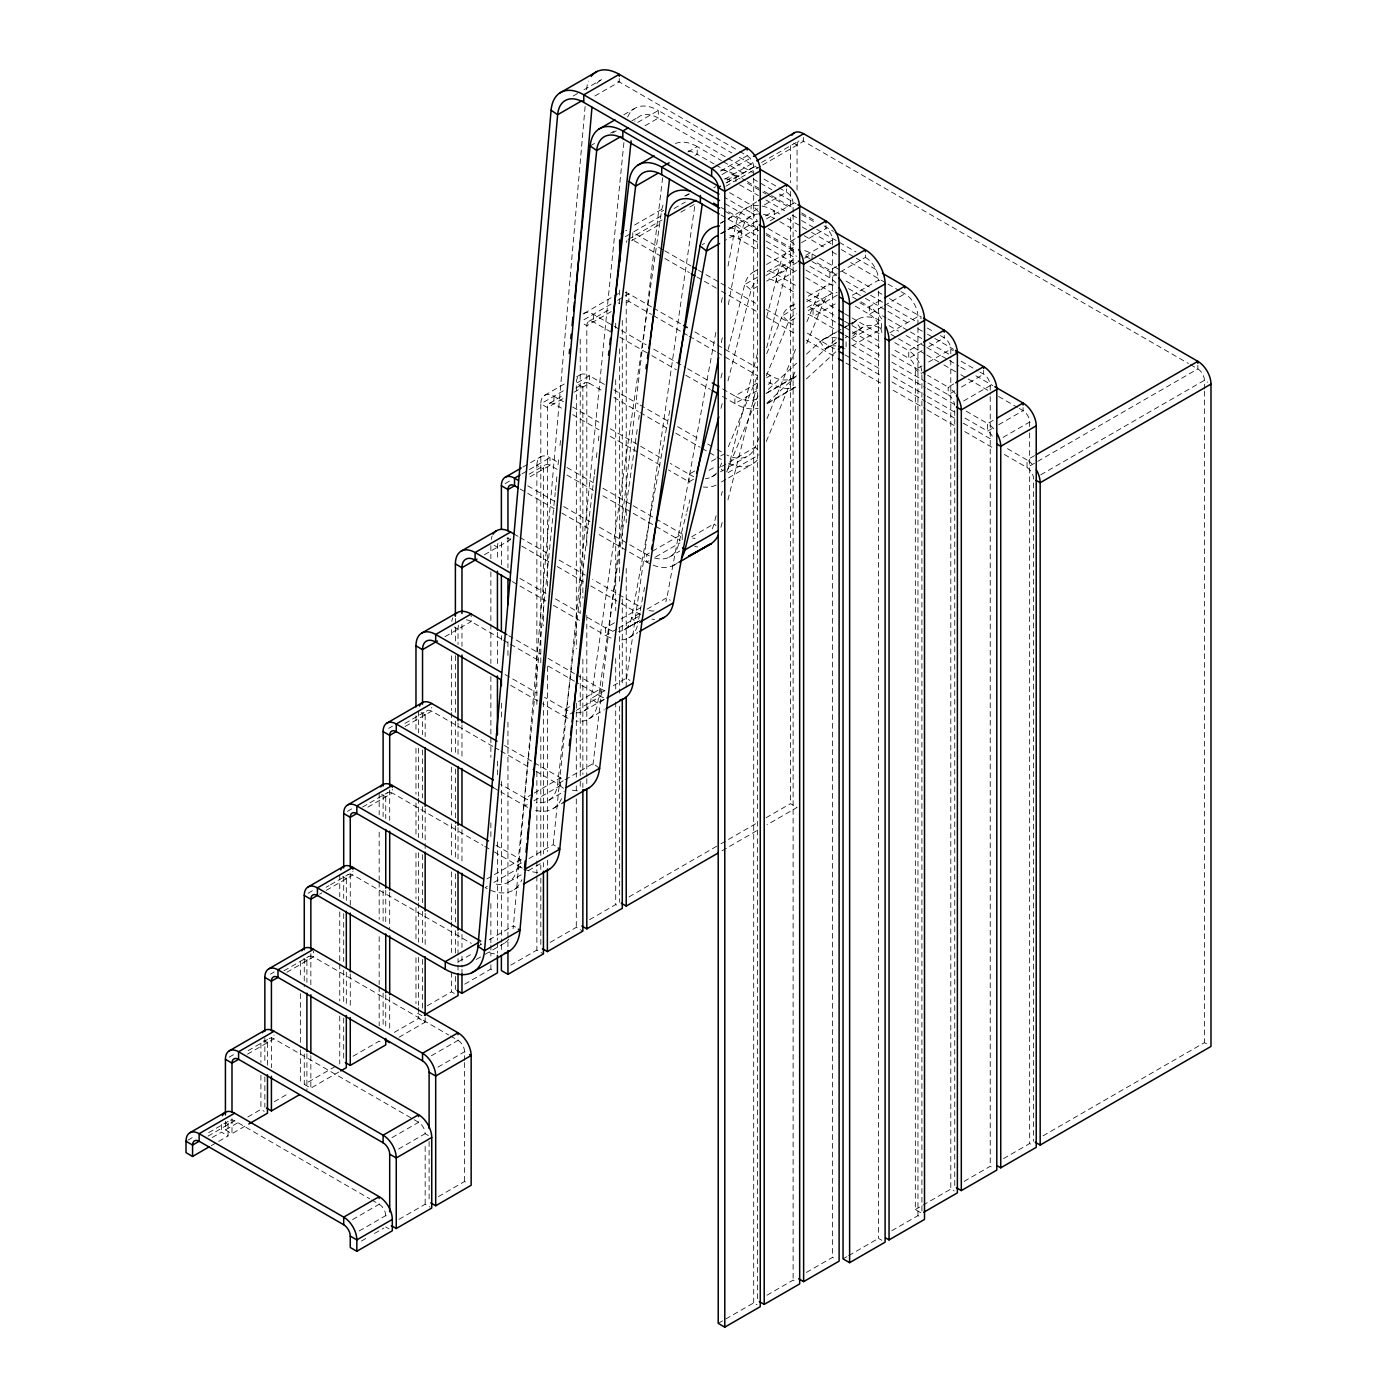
<?xml version="1.0" encoding="UTF-8"?>
<svg xmlns="http://www.w3.org/2000/svg" width="1397" height="1397" viewBox="0 0 1397 1397"><rect width="100%" height="100%" fill="white"/><g stroke="black" fill="none" stroke-linecap="round" stroke-linejoin="round"><path stroke-width="0.75" stroke-dasharray="5 3.75" d="M585.116 106.469L513.432 925.774A46.468 26.822 60 0 1 513.048 928.761M553.526 509.765L517.746 865.04A46.468 26.822 60 0 1 493.578 883.585M553.945 505.487L555.238 492.635M555.465 490.504L556.966 475.521M558.049 464.817L558.905 456.26M559.987 445.556L560.634 439.129M623.918 142.564L553.229 844.556A46.468 26.822 60 0 1 552.81 847.49M594.109 476.447L557.63 784.049A46.468 26.822 60 0 1 536.256 802.542M594.371 474.351L595.366 465.987M596.344 457.605L597.095 451.336M598.335 440.876L599.086 434.589M662.615 177.663L593.114 763.565A46.468 26.822 60 0 1 592.642 766.429M662.981 205.115A55.758 32.183 60 0 0 661.445 211.628L591.158 698.5A37.16 21.461 60 0 1 576.228 712.802M637.189 429.525L597.654 703.407A46.468 26.822 60 0 1 576.245 720.992M638.656 419.397L639.232 415.328M669.704 410.648L631.461 618.19A37.16 21.461 60 0 1 618.522 631.444M638.691 619.115L643.371 593.725M643.773 591.612L644.541 587.386M715.84 332.399L666.945 597.706A37.16 21.461 60 0 1 665.793 601.81M721.358 302.433L722.93 293.876M728.047 266.076L735.538 225.423A55.758 32.183 60 0 1 774.252 210.842L779.858 214.073M721.341 342.684L722.895 334.215M728.361 304.616L741.999 230.575A46.468 26.822 60 0 1 758.187 214.003M654.477 557.909A46.468 26.822 60 0 0 678.558 544.359L686.311 513.904M686.818 511.878L689.926 499.707M720.939 377.906L723.017 369.786M728.186 349.477L744.741 284.517A46.468 26.822 60 0 1 756.423 270.721M720.957 408.378L723.122 399.926M727.959 380.927L751.097 290.087A37.16 21.461 60 0 1 757.157 280.657M716.102 515.755L714.024 523.875A46.468 26.822 60 0 1 711.213 530.65M721.271 495.446L722.301 491.395M727.994 469.06L757.977 351.328M766.761 316.822L780.207 264.033A46.468 26.822 60 0 1 796.604 249.434M720.939 527.315L723.087 518.863M727.924 499.864L758.065 381.556M766.674 347.766L786.581 269.604A37.16 21.461 60 0 1 795.923 258.55M719.734 467.628L722.878 460.032M728.361 446.743L758.117 374.588M766.726 353.703L782.39 315.722A46.468 26.822 60 0 1 796.604 304.703M726.702 471.907L758.012 395.945M766.272 375.95L788.519 321.991A37.16 21.461 60 0 1 796.534 313.906M759.13 437.663L755.218 447.145L729.077 462.25M766.97 418.663L795.941 348.412M806.907 321.816L817.874 295.238A46.468 26.822 60 0 1 836.646 284.342M766.307 441.417L795.976 369.472M806.698 343.487L824.003 301.508A37.16 21.461 60 0 1 837.17 292.637M768.315 389.396L796.639 363.237M806.506 354.122L820.039 341.619L836.855 331.91M796.5 375.81L766.132 403.855L797.181 385.939M806.086 366.957L837.047 338.196M851.838 324.541L855.523 321.135A46.468 26.822 60 0 1 881.559 321.362L881.559 328.941L852.746 345.583M806.401 378.954L836.768 350.909M852.746 336.136L860.727 328.766A37.16 21.461 60 0 1 881.559 328.941M862.648 327.3L852.432 333.394M766.866 403.89L796.989 386.55M842.932 328.19L846.687 325.972M848.555 324.855L857.915 319.302M766.027 393.605L794.002 377.574M728.221 218.77L746.522 207.996M624.145 629.803L636.578 622.468M731.417 227.641L751.149 216.064M628.772 637.853L637.731 632.597M588.783 718.896L604.325 709.781M584.068 710.898L605.355 698.517M553.753 808.182L563.166 802.681M548.969 800.219L564.475 791.173M623.795 114.781L634.133 108.791M631.881 120.823L638.97 116.719M640.14 620.373L625.734 628.72L641.712 619.5M509.241 881.699L524.748 872.706M514.079 889.627L519.719 886.344M573.207 95.991L580.314 91.888M583.859 89.827L601.601 79.594M594.878 95.991L619.273 81.917L737.721 150.3M590.163 145.934L595.751 142.704M612.567 132.994L616.304 130.829M637.748 122.36L658.301 110.503L731.853 152.971M644.995 125.782L658.301 118.099L726.196 157.302M687.848 152.011L697.19 146.615L721.446 160.62M694.973 155.486L697.19 154.211L713.989 163.903M720.503 171.08L747.116 155.713L747.116 151.924M634.64 225.004L664.361 207.856M684.774 196.051L688.494 193.921M721.917 174.625L751.621 157.459M661.445 211.628L663.662 210.336M625.28 236.687L630.92 233.439M660.956 216.098L632.789 232.356A18.58 10.722 60 0 0 631.619 231.727M674.087 208.52L685.351 202.006M724.781 179.253L754.817 161.912M713.71 187.827L715.928 186.552M727.016 180.161L735.887 175.027L745.265 180.457M628.144 239.481L661.968 219.958M726.021 182.972L756.266 165.51M761.609 162.436L798.979 140.853M727.086 182.466L753.699 167.099L756.982 169.002M631.566 240.651L661.811 223.188M680.845 212.204L686.189 209.113M689.734 207.07L695.077 203.979L626.642 678.016A37.16 21.461 60 0 1 625.612 682.347M725.881 186.203L761.47 165.649M762.692 164.951L803.624 141.307L1188.428 363.482M756.668 201.797L751.062 205.045L728.431 191.965M757.715 208.782L751.062 212.623L724.659 197.379M764.369 204.94L786.546 192.14L786.546 188.822M702.289 244.615L704.507 243.34M720.765 233.788L726.091 230.715M727.872 229.702L735.538 225.423L741.999 230.575L725.183 240.284M584.086 313.382L612.462 296.985M614.243 295.954L619.57 292.899A18.58 10.722 60 0 0 617.858 294.33M583.963 319.721L615.78 301.35M617.649 300.285L623.254 297.037M625.123 295.972L628.86 293.807L651.491 306.886M756.51 221.093L738.786 231.326A55.758 32.183 60 0 0 729.094 227.135M765.381 215.959L774.252 210.842L774.252 218.438L768.664 221.669M588.731 321.415L610.908 308.615M766.499 218.875L793.112 203.525L796.395 205.411M611.188 311.601L586.81 325.676L581.466 322.585M626.642 302.678L628.86 301.403L651.491 314.465M757.453 228.13L738.786 238.922A46.468 26.822 60 0 0 727.994 234.783M768.088 228.532L790.492 241.454L796.08 238.223M766.22 235.028L790.492 249.05L794.928 246.483M801.581 242.641L825.959 228.549L825.959 225.231M754.275 271.577L757.768 269.551M766.534 264.504L789.759 251.093M544.655 395.316L565.942 383.022M576.594 376.876L580.139 374.833M757.803 276.973L744.741 284.517L751.097 290.087L757.75 286.245M767.145 271.594L780.207 264.033L786.581 269.604L766.621 281.129M563.288 390.846L540.814 403.82L540.814 662.754M765.905 275.576L792.623 260.156M549.3 403.366L562.607 395.683M575.913 387.999L584.784 382.883M805.929 255.302L832.542 239.935A9.29 5.361 60 0 0 825.959 228.549M797.093 262.531L776.557 274.388A46.468 26.822 60 0 0 766.202 270.337M804.567 258.218L812.041 253.905L817.699 257.17M562.904 398.651L547.38 407.61L540.814 403.82A18.58 10.722 60 0 1 553.945 396.242L563.34 401.655M573.992 392.243L589.429 383.337L602.561 390.916M796.517 270.442L776.557 281.967A37.16 21.461 60 0 0 766.22 278.44M836.559 266.443L829.905 270.285L814.888 261.623M865.389 255.022L865.389 257.38L829.905 277.881L809.265 265.954M790.492 306.449L795.819 303.376M808.234 296.199L825.976 285.948M795.452 308.178L782.39 315.722L788.519 321.991L795.172 318.149M806.663 301.717L817.874 295.238L824.003 301.508L806.261 311.741M522.967 467.017L540.709 456.767M807.431 307.392L830.482 294.069M505.12 483.606L510.726 480.376M521.919 473.897L527.595 470.632M529.393 469.584L549.999 457.692L559.446 463.14M837.327 295.099L813.054 309.104A46.468 26.822 60 0 0 808.322 306.781M529.096 474.212L545.354 464.817M530.057 476.796L549.999 465.271L557.56 469.636M835.231 303.9L813.054 316.7A37.16 21.461 60 0 0 807.344 314.133M852.38 295.238L878.538 280.151L881.821 282.054M880.424 300.303L869.336 306.711L860.011 301.315M844.329 327.596L849.917 324.366M851.786 323.283L855.523 321.135L860.727 328.766L851.873 333.883M882.398 306.746L869.336 314.29L854.405 305.681M884.266 305.664L904.819 293.807L904.819 291.432M757.296 383.057L734.892 395.997L721.673 388.366M766.639 377.661L770.376 375.514A46.468 26.822 60 0 0 796.412 375.741L766.534 392.994M836.908 338.057A46.468 26.822 60 0 0 820.039 341.619L825.26 349.25L836.349 342.841M845.22 337.725L847.438 336.45M757.069 390.776L734.892 403.593L721.673 395.962M768.158 384.385L770.376 383.092A55.758 32.183 60 0 0 795.434 387.179M851.681 338.615L881.559 321.362M484.375 554.766L510.586 539.626L510.586 535.837M889.941 332.73L917.951 316.56L921.234 318.464M694.676 471.016L689.07 474.247L670.316 463.42M711.492 461.307L718.949 456.994M720.817 455.928L724.554 453.763M921.828 343.156L908.749 350.717L893.643 341.986M693.506 479.276L689.07 481.843L668.43 469.916M709.03 470.318L715.683 466.476M922.055 350.612L908.749 358.296L891.757 348.482M928.708 346.77L944.232 337.812L944.232 335.437M721.603 466.563L727.208 463.315M711.632 476.918L718.722 472.815M720.503 471.802L725.829 468.728M729.374 466.685L747.116 456.435M728.099 472.623L759.13 454.689M444.945 636.7L471.156 621.56L471.156 613.982M921.985 365.839L915.332 369.681L915.332 1209.558L921.898 1213.347L921.898 373.47A18.58 10.722 60 0 0 908.749 350.717L908.749 358.296A9.29 5.361 60 0 1 915.332 369.681L921.898 373.47M928.638 361.998L950.798 349.198L953.278 350.612M721.463 481.965L726.789 478.892M728.553 477.879L751.621 464.555M682.207 539.696L682.207 534.021L646.724 554.504L599.505 527.245M953.784 383.896L948.179 387.126L927.538 375.199M648.941 560.808L646.724 562.083L597.619 533.741M655.595 556.966L679.99 542.874M691.62 536.815L714.024 523.875L716.015 525.604M954.832 390.881L948.179 394.705L927.538 382.795M961.485 387.039L983.663 374.221L983.663 370.432M669.006 557.298L679.763 551.082M388.715 728.343L392.452 726.178M673.476 565.453L677.126 563.34M404.92 723.436L418.227 715.753M419.694 714.897L427.098 710.636M963.616 400.974L990.229 385.607L993.511 387.51M405.13 726.457L431.743 711.09L498.921 749.892M614.523 622.783L605.652 627.899L587.002 617.125M621.176 618.941L641.136 607.416L592.642 579.423M640.332 613.056L631.461 618.19L637.521 623.027M646.986 609.214L666.945 597.706L670.176 600.273M616.863 629.017L605.652 635.495L587.002 624.721M618.731 627.934L641.136 614.994L618.766 602.09M993.197 420.305L987.609 423.535L964.96 410.474M992.045 428.565L987.609 431.132L963.074 416.97M998.68 424.723L1023.075 410.648L1023.075 406.859M347.434 811.36L353.039 808.13M362.539 807.082L368.459 803.659M369.926 802.821L387.668 792.57M1003.046 437.383L1029.659 422.034L1032.942 423.92M367.917 807.117L392.313 793.025L482.838 845.29M569.627 706.672L565.191 709.239L544.533 697.313M578.498 701.556L600.675 688.756A37.16 21.461 60 0 0 605.041 690.851M604.464 690.817L591.158 698.5L597.654 703.407L605.128 699.094M613.335 685.7L626.642 678.016L629.89 680.461M574.516 711.422L565.191 716.818L542.665 703.809M576.385 710.357L600.675 696.335A46.468 26.822 60 0 0 606.141 698.971M1034.531 455.632L1027.022 459.962L1004.495 446.953M308.004 893.294L313.609 890.064M326.077 887.305L329.028 885.611M330.513 884.755L348.255 874.505M1040.713 474.823L1204.424 380.298L1207.707 382.202M319.634 894.167L321.851 892.893M326.287 890.326L352.9 874.976L471.33 943.359M532.501 794.037L525.045 798.333L500.772 784.328M534.37 792.955L560.529 777.85A46.468 26.822 60 0 0 563.27 779.316M563.235 780.801L557.63 784.049L564.144 788.764M565.104 779.736L593.114 763.565L599.627 768.28M527.263 804.655L525.045 805.929L500.772 791.924M533.916 800.813L560.529 785.446A55.758 32.183 60 0 0 563.829 787.192M270.459 974.163L274.179 971.998M283.993 970.793L308.824 956.456M286.856 972.277L313.469 956.91L448.629 1034.95M486.959 878.888L492.565 875.657M494.416 874.592L520.575 859.487A46.468 26.822 60 0 0 523.351 860.954M521.483 862.875L517.746 865.04L522.234 868.201M528.939 858.561L553.229 844.556L555.273 845.988M487.309 886.274L485.091 887.566A55.758 32.183 60 0 0 521.832 879.743M493.962 882.433L520.575 867.083A55.758 32.183 60 0 0 537.566 872.444M229.16 1057.18L236.634 1052.867M248.107 1050.684L267.63 1039.42M247.444 1054.211L274.039 1038.844L418.594 1122.297A9.29 5.361 60 0 1 425.159 1133.683L428.46 1135.586M477.966 946.258L481.703 944.093M489.16 939.779L513.432 925.774L515.493 927.171M458.565 961.59L471.872 953.907M476.22 959.46L483.362 955.321M485.091 954.326L505.068 942.8M187.862 1140.196L195.336 1135.883M427.168 1005.823L451.458 991.818L454.741 993.704M464.73 984.152L490.871 969.047L494.154 970.95M208.694 1132.618L229.981 1120.324M208.013 1136.145L234.626 1120.796L369.786 1198.818M212.152 1137.56L221.477 1132.164L228.06 1135.953L228.06 1124.585A9.29 5.361 60 0 1 234.626 1120.796L234.626 1116.989M225.423 1121.337L225.423 1129.894L240.371 1121.267M247.828 1116.954L260.907 1109.41L264.19 1111.296M274.179 1101.744L289.127 1093.118M304.267 1053.967L304.267 1084.369L336.013 1066.051M353.039 1056.219L379.181 1041.132L382.464 1043.018M394.321 1032.383L418.594 1018.361L425.159 1022.15L425.159 1017.802M510.726 965.17L536.867 950.082L543.433 953.872M550.139 942.416L576.297 927.329L582.863 931.118M589.569 919.663L615.71 904.558L618.993 906.461M629.034 896.874L719.158 844.836M721.027 843.753L726.667 840.505M728.536 839.422L758.571 822.082M766.08 817.751L790.492 803.659L797.058 807.449L767.023 824.789M211.244 1145.662L216.849 1142.432M218.718 1141.349L228.06 1135.953M225.423 1129.894L231.989 1133.683L246.937 1125.056M304.267 1084.369L310.85 1088.158L338.86 1071.988M399.018 1037.255L425.159 1022.15M721.97 850.808L757.628 830.202M431.411 1055.73L458.024 1040.363L458.024 1037.045M437.977 1067.116L464.59 1051.749L466.231 1052.692M391.981 1137.664L418.594 1122.297L418.594 1119.451M398.564 1149.05L425.159 1133.683M352.568 1219.598L379.181 1204.249L379.181 1201.403M359.134 1230.984L385.747 1215.617L389.03 1217.52M361.474 1241.025L367.079 1237.777M374.536 1233.464L383.878 1228.085M399.018 1219.337L425.159 1204.249L430.101 1207.095M438.448 1196.583L464.59 1181.478L467.873 1183.381M718.215 1323.361L753.699 1302.877L756.982 1304.763M766.97 1295.211L793.112 1280.106L796.395 1282.009M806.401 1272.44L832.542 1257.352L835.825 1259.256M915.332 1209.558L950.798 1189.074L954.099 1190.96M964.087 1181.408L990.229 1166.303L993.511 1168.206M1003.5 1158.637L1029.659 1143.549L1032.942 1145.453M1042.983 1135.848L1204.424 1042.651L1207.707 1044.537M843.055 1258.872L846.792 1256.706M848.66 1255.641L878.538 1238.388L881.821 1240.274M891.81 1230.722L917.951 1215.617L921.234 1217.52M610.594 133.117L614.139 131.074M720.904 223.049L726.161 220.028M727.907 219.032L731.417 217.024L727.715 219.102M720.974 233.683L726.457 230.54L721.096 233.474M728.291 229.475L735.59 225.284L728.343 229.37M528.38 870.61L542.909 862.246M685.875 195.859L689.489 193.781M822.449 339.785L841.064 329.255M720.311 223.276L725.864 220.15M827.164 347.783L836.401 342.614M1190.314 364.565L1197.858 368.913A9.29 5.361 60 0 1 1204.424 380.298L1204.424 389.012M793.775 143.21L797.058 145.113L797.058 190.865M739.607 151.382L747.116 155.713A9.29 5.361 60 0 1 753.699 167.099L753.699 175.83M739.397 157.337L758.257 168.216M728.081 158.385L752.599 172.547M763.915 179.078L777.116 186.692M779.002 187.792L786.546 192.14A9.29 5.361 60 0 1 793.112 203.525L793.112 212.239M723.314 161.703L745.719 174.642M753.175 178.938L771.843 189.713M779.299 194.026L796.098 203.735M747.151 181.54L762.168 190.202M764.037 191.284L769.66 194.532M771.546 195.615L792.186 207.542M801.581 212.955L816.599 221.634M824.09 225.965L833.485 231.378M715.858 164.986L740.113 178.991M747.57 183.304L766.237 194.078M768.106 195.161L790.51 208.083M801.703 214.544L816.634 223.171M739.642 184.788L758.414 195.615M765.905 199.963L784.677 210.79M792.186 215.121L799.695 219.469M801.581 220.551L856.012 251.966M787.314 218.386L800.376 225.912M802.227 226.995L809.701 231.308M811.552 232.373L832.071 244.231M841.396 249.609L854.458 257.153M856.326 258.218L878.696 271.14M779.858 221.669L796.639 231.361M804.096 235.656L824.614 247.496M832.071 251.809L839.527 256.122M850.721 262.584L886.169 283.032M888.021 284.115L899.214 290.576M901.082 291.659L904.819 293.807A18.58 10.722 60 0 1 917.951 316.56L917.951 325.291M725.165 203.735L756.895 222.053M819.585 258.253L840.365 270.25M842.251 271.35L870.575 287.695M878.137 292.06L881.909 294.243M889.47 298.609L921.566 317.136M721.044 207.437L726.684 210.685M728.553 211.768L758.588 229.108M766.097 233.439L796.133 250.779M805.51 256.192L813.019 260.541M725.165 211.331L758.763 230.732M812.041 261.483L836.593 275.663M846.023 281.111L868.69 294.191M870.575 295.291L885.698 304.005M887.584 305.105L915.908 321.45M927.241 327.998L932.899 331.264M940.46 335.629L944.232 337.812A9.29 5.361 60 0 1 950.798 349.198L950.798 357.911M721.044 215.016L726.684 218.281M728.553 219.364L758.588 236.687M766.097 241.035L796.133 258.375M848.538 288.62L863.538 297.299M865.424 298.382L886.065 310.291M887.951 311.374L910.46 324.383M917.969 328.714L925.478 333.045M927.364 334.127L932.986 337.393M934.855 338.476L953.627 349.302M757.436 242.1L738.786 231.326L738.786 238.922L757.436 249.679M766.761 247.479L796.587 264.714M805.912 270.092L835.755 287.328M852.554 297.02L858.142 300.25M859.784 302.712L886.065 317.887M887.951 318.97L908.591 330.879M910.46 331.962L921.723 338.476M929.232 342.806L949.873 354.733M961.136 361.229L978.022 370.973M979.908 372.056L983.663 374.221A9.29 5.361 60 0 1 990.229 385.607L990.229 394.338M766.761 255.075L796.587 272.293M805.912 277.671L835.755 294.907M889.121 325.711L898.55 331.159M906.094 335.524L924.971 346.404M926.857 347.504L947.603 359.483M949.489 360.566L958.936 366.014M960.822 367.114L968.365 371.462M975.909 375.828L992.9 385.624M891.007 334.389L896.664 337.655M898.55 338.755L924.971 354M926.857 355.082L941.945 363.796M943.831 364.896L958.936 373.61M960.822 374.693L966.48 377.958M968.365 379.058L989.111 391.038M998.558 396.486L1017.418 407.383M1019.304 408.465L1023.075 410.648A9.29 5.361 60 0 1 1029.659 422.034L1029.659 430.747M795.434 285.285L776.557 274.388L776.557 281.967L795.434 292.881M806.768 291.833L836.995 309.278M844.539 313.644L850.214 316.909M852.1 317.992L882.31 335.437M806.768 299.412L836.995 316.857M844.539 321.223L850.214 324.488M852.1 325.588L882.31 343.033M835.563 322.113L813.054 309.104L813.054 316.7L835.563 329.692M844.958 327.527L850.581 330.775M852.467 331.857L882.485 349.198M891.88 354.611L925.652 374.117M844.958 335.123L850.581 338.371M852.467 339.454L882.485 356.794M891.88 362.207L925.652 381.713M851.751 345.111L881.944 362.539M893.259 369.07L925.338 387.598M927.224 388.68L955.531 405.025M851.751 352.69L881.944 370.118M893.259 376.666L925.338 395.176M927.224 396.277L955.531 412.604M662.824 249.696L632.789 232.356L632.789 239.935L662.981 257.362M664.71 250.779L690.991 265.954M698.5 270.285L704.14 273.55M706.009 274.633L719.158 282.211M721.027 283.294L726.667 286.542M728.536 287.625L758.571 304.965M766.08 309.313L796.115 326.654M807.379 333.15L835.546 349.407M844.923 354.838L850.563 358.086M852.432 359.169L882.467 376.509M891.862 381.922L925.652 401.428M927.521 402.511L955.688 418.768M963.197 423.116L993.232 440.457M664.867 258.462L689.385 272.607M696.928 276.973L702.586 280.238M704.472 281.321L719.56 290.035M721.446 291.135L727.104 294.4M728.99 295.483L757.296 311.81M766.726 317.259L796.901 334.686M806.331 340.135L836.506 357.562M845.936 363.01L881.786 383.686M893.102 390.234L925.163 408.745M927.049 409.827L955.338 426.172M964.786 431.603L993.075 447.948M1004.391 454.479L1027.022 467.541A9.29 5.361 60 0 1 1033.588 478.927L1033.588 1141.279M653.377 307.969L681.684 324.314M694.885 331.945L715.648 343.924M717.534 345.007L723.192 348.272M725.078 349.372L757.157 367.882M766.586 373.331L770.376 375.514L770.376 383.092L766.586 380.927M653.377 315.565L687.341 335.175M689.227 336.258L715.648 351.503M717.534 352.603L723.192 355.868M725.078 356.951L757.157 375.479M618.173 302.817L619.814 303.76M583.178 314.011A18.58 10.722 60 0 1 593.376 314.29L619.797 329.552M621.682 330.635L646.2 344.797M653.744 349.163L685.822 367.673M687.708 368.756L710.357 381.835M586.81 545.598L586.81 325.676A9.29 5.361 60 0 1 593.376 321.886L610.349 331.683M619.797 337.131L649.972 354.559M651.858 355.659L676.392 369.821M685.822 375.269L710.357 389.431M604.447 384.419L589.429 375.741L576.35 383.302L576.297 648.802M613.824 389.833L638.219 403.925M640.105 405.008L668.255 421.265M677.632 426.679L700.159 439.671M707.668 444.019L715.177 448.35M717.045 449.432L722.686 452.68M613.824 397.429L638.219 411.504M640.105 412.586L666.386 427.761M675.764 433.175L700.159 447.267M702.045 448.35L707.668 451.598M709.536 452.68L715.177 455.928M717.045 457.011L722.686 460.277M582.863 387.126L576.297 383.337A18.58 10.722 60 0 1 589.429 375.741L589.429 383.337A9.29 5.361 60 0 0 582.863 387.126L582.863 598.195M572.718 407.068L598.999 422.243M610.245 428.739L660.921 457.989M547.38 586.042L547.38 407.61A9.29 5.361 60 0 1 553.945 403.82L561.454 408.151M572.718 414.665L598.999 429.822M610.245 436.335L660.921 465.585M567.007 467.506L593.446 482.768M602.893 488.217L682.207 534.021M567.007 475.085L593.446 490.347M602.893 495.813L680.322 540.517M536.867 704.42L536.867 465.271L543.433 469.06L543.433 625.594M527.752 485.807L556.076 502.169M563.637 506.517L590.075 521.78M520.19 489.037L525.866 492.303M527.752 493.385L554.19 508.665M561.734 513.013L588.189 528.276M514.323 534.195L518.043 536.343M519.911 537.426L549.754 554.661M559.079 560.04L585.186 575.11M521.78 546.087L549.754 562.24M557.211 566.553L583.317 581.623M590.774 585.937L616.898 601.007M494.154 545.319L497.437 547.222L497.437 560.319M519.859 578.375L545.983 593.446M555.308 598.824L579.545 612.829M512.402 581.641L545.983 601.024M553.439 605.338L579.545 620.408M508.7 635.652L540.604 654.075M548.113 658.406L574.394 673.581M576.263 674.664L600.675 688.756L600.675 696.335L576.263 682.242M501.191 638.9L471.156 621.56A18.58 10.722 60 0 0 466.319 619.831M503.077 639.983L508.7 643.231M510.569 644.314L540.604 661.654M548.113 666.002L574.394 681.16M454.322 627.026L458.024 629.156L458.024 644.419M505.12 674.559L537.042 692.982M510.761 685.403L540.796 702.726M504.527 745.527L532.519 761.697M534.387 762.779L560.529 777.85L560.529 785.446L532.519 769.276M500.79 750.957L530.65 768.21M421.056 712.522L425.159 714.88A9.29 5.361 60 0 1 431.743 711.09L431.743 707.301M493.316 787.611L498.904 790.842M496.04 845.342L520.575 859.487L520.575 867.083L492.268 850.738M484.724 846.39L490.382 849.655M381.643 794.456L385.747 796.831A9.29 5.361 60 0 1 392.313 793.025L392.313 789.235M342.632 876.635L346.316 878.765A9.29 5.361 60 0 1 352.9 874.976L352.9 871.169M417.616 1013.244L422.54 1016.09M450.515 1036.033L458.024 1040.363A9.29 5.361 60 0 1 464.59 1051.749L464.59 1060.393M303.62 958.813L306.903 960.699A9.29 5.361 60 0 1 313.469 956.91L313.469 951.217M263.789 1040.503L267.473 1042.633A9.29 5.361 60 0 1 274.039 1038.844L274.039 1035.055M371.672 1199.901L379.181 1204.249A9.29 5.361 60 0 1 385.747 1215.617L385.747 1219.424M225.179 1122.926L228.06 1124.585M385.747 1227.003L389.03 1228.906M757.68 449.659L755.218 447.145A46.468 26.822 60 0 1 726.911 455.02M721.271 469.2L722.808 470.772M1204.424 391.195L1204.424 1042.651M1197.858 365.123L1197.858 368.913L1027.022 467.541L1027.022 459.962A18.58 10.722 60 0 1 1034.217 466.581M1029.659 432.93L1029.659 1143.549M990.229 396.521L990.229 1166.303M954.745 410.456L954.745 1186.786M950.798 360.094L950.798 1189.074M917.951 327.474L917.951 1215.617M878.538 291.065L878.538 1238.388M846.093 341.846L846.093 349.425A37.16 21.461 60 0 0 844.626 348.639M832.542 239.935L832.542 248.649M832.542 250.831L832.542 1257.352M812.041 259.598L812.041 253.905A46.468 26.822 60 0 0 804.288 250.5M803.624 137.517L803.624 141.307A9.29 5.361 60 0 0 797.058 145.113M793.112 214.422L793.112 1280.106M790.492 145.672L790.492 182.71M790.492 191.424L790.492 208.851M790.492 217.565L790.492 803.659M757.628 226.192L757.628 1300.59M753.699 177.995L753.699 1302.877M735.887 181.662L735.887 175.027A55.758 32.183 60 0 0 719.333 169.683M626.223 291.676L626.223 522.618M626.223 568.369L626.223 688.197M622.276 320.437L622.276 549.073M622.276 599.156L622.276 684.076M619.657 290.052L619.657 303.132M619.657 348.883L619.657 582.008M619.657 627.759L619.657 693.122M619.657 706.201L619.657 902.287M619.273 78.599L619.273 81.917A37.16 21.461 60 0 0 617.037 80.729M615.71 323.178L615.71 331.875M615.71 379.792L615.71 610.594M615.71 658.511L615.71 688.983M615.71 702.062L615.71 904.558M593.376 314.29L593.376 321.886M586.81 615.274L586.81 776.418M586.81 778.6L586.81 785.131M582.863 659.122L582.863 774.444M582.863 783.158L582.863 787.506M580.226 339.296L580.226 613.667M580.226 674.629L580.226 779.159M580.226 781.325L580.226 787.873M576.297 703.197L576.297 777.186M576.297 785.882L576.297 790.231M576.297 798.944L576.297 927.329M553.945 396.242L553.945 403.82M547.38 666.544L547.38 851.506M547.38 860.203L547.38 866.734M543.433 701.696L543.433 853.864M543.433 862.56L543.433 866.908M540.814 736.743L540.814 856.413M540.814 865.127L540.814 869.475M540.814 878.172L540.814 947.812M536.867 771.808L536.867 858.771M536.867 860.954L536.867 873.998M536.867 876.163L536.867 950.082M507.949 537.374L507.949 567.811M507.949 641.729L507.949 659.122M507.949 722.179L507.949 939.57M507.949 941.753L507.949 948.266M501.383 542.28L501.383 568.369M501.383 635.775L501.383 640.123M501.383 703.162L501.383 718.372M501.383 781.429L501.383 942.311M501.383 944.477L501.383 951.008M497.437 632.335L497.437 665.077M497.437 761.121L497.437 776.4M497.437 841.885L497.437 940.111M497.437 942.294L497.437 953.191M490.871 545.598L490.871 558.695M490.871 571.792L490.871 621.997M490.871 624.18L490.871 663.47M490.871 676.567L490.871 757.331M490.871 822.816L490.871 838.095M490.871 903.562L490.871 942.853M490.871 945.036L490.871 955.95M490.871 964.681L490.871 969.047M480.743 943.097L480.743 944.512M464.59 1062.558L464.59 1181.478M461.97 624.442L461.97 646.27M461.97 724.851L461.97 757.593M461.97 829.626L461.97 862.368M461.97 934.401L461.97 947.498M461.97 956.229L461.97 967.143M461.97 969.326L461.97 973.692M458.024 722.947L458.024 755.672M458.024 827.653L458.024 860.36M458.024 932.34L458.024 962.882M458.024 965.065L458.024 971.614M455.387 618.469L455.387 625.018M455.387 627.201L455.387 642.48M455.387 655.577L455.387 712.33M455.387 721.062L455.387 753.804M455.387 769.083L455.387 823.654M455.387 825.837L455.387 858.579M455.387 873.858L455.387 921.863M455.387 930.594L455.387 956.788M455.387 976.433L455.387 989.53M451.458 629.715L451.458 638.446M451.458 655.892L451.458 710.427M451.458 712.61L451.458 751.865M451.458 767.145L451.458 815.132M451.458 823.846L451.458 856.571M451.458 871.85L451.458 919.837M451.458 922.003L451.458 952.544M451.458 972.172L451.458 991.818M429.106 1141.419L429.106 1201.961M425.159 714.88L425.159 736.673M425.159 808.601L425.159 841.273M425.159 843.456L425.159 850.005M425.159 913.201L425.159 945.891M425.159 1146.518L425.159 1204.249M422.54 712.889L422.54 734.7M422.54 749.979L422.54 797.966M422.54 806.68L422.54 839.405M422.54 854.667L422.54 902.672M422.54 911.385L422.54 944.11M422.54 959.372L422.54 1011.725M418.594 711.09L418.594 732.884M418.594 748.146L418.594 796.08M418.594 798.263L418.594 837.484M418.594 852.746L418.594 900.681M418.594 902.864L418.594 942.084M418.594 957.347L418.594 1005.281M418.594 1007.464L418.594 1018.361M415.974 715.648L415.974 730.91M415.974 748.355L415.974 794.177M415.974 802.891L415.974 835.616M415.974 853.061L415.974 898.865M415.974 907.596L415.974 940.321M415.974 957.766L415.974 1003.57M389.693 789.846L389.693 820.353M389.693 892.281L389.693 929.319M389.693 996.882L389.693 1029.572M385.747 796.831L385.747 818.59M385.747 890.395L385.747 923.05M385.747 994.856L385.747 1027.511M383.11 794.771L383.11 816.564M383.11 890.657L383.11 921.164M383.11 993.092L383.11 1025.782M379.181 793.025L379.181 814.8M379.181 832.21L379.181 880.075M379.181 882.258L379.181 919.261M379.181 936.671L379.181 984.536M379.181 986.719L379.181 1025.887M350.263 873.893L350.263 906.531M350.263 974.006L350.263 1006.643M346.316 878.765L346.316 900.471M346.316 972.137L346.316 1006.87M343.697 876.635L343.697 898.393M343.697 913.621L343.697 961.503M343.697 970.199L343.697 1005.019M343.697 1018.081L343.697 1061.615M339.75 874.976L339.75 896.682M339.75 911.892L339.75 961.834M339.75 964L339.75 1000.916M339.75 1016.108L339.75 1063.885M310.85 953.54L310.85 986.107M310.85 1055.591L310.85 1088.158M306.903 960.699L306.903 982.318M306.903 1053.687L306.903 1090.446M304.267 958.429L304.267 986.649M300.338 961.241L300.338 978.529M300.338 993.669L300.338 1047.733M300.338 1049.88L300.338 1082.326M271.42 1037.412L271.42 1067.675M267.473 1042.633L267.473 1066.155M264.854 1037.936L264.854 1063.885M264.854 1076.86L264.854 1107.122M260.907 1043.122L260.907 1062.366M260.907 1075.201L260.907 1109.41M231.989 1118.718L231.989 1133.683M221.477 1124.585L221.477 1132.164M625.612 230.68A18.58 10.722 60 0 1 626.764 230.575M626.327 242.414A9.29 5.361 60 0 1 626.956 240.668M632.212 239.638A9.29 5.361 60 0 1 632.789 239.935M567.898 718.25A46.468 26.822 60 0 1 565.191 716.818L565.191 709.239A37.16 21.461 60 0 0 569.574 711.335M865.389 257.38A18.58 10.722 60 0 1 878.538 280.151M835.947 283.05A18.58 10.722 60 0 0 829.905 277.881L829.905 270.285A27.87 16.1 60 0 1 835.336 274.301M458.024 629.156A18.58 10.722 60 0 1 458.53 625.262M724.833 178.449A46.468 26.822 60 0 1 733.181 181.191M451.772 621.403A27.87 16.1 60 0 1 452.838 617.788M790.492 241.454A18.58 10.722 60 0 1 796.517 246.64M675.484 143.542A46.468 26.822 60 0 1 697.19 146.615L697.19 154.211A37.16 21.461 60 0 0 685.979 150.632M527.787 799.8A46.468 26.822 60 0 1 525.045 798.333L525.045 805.929A55.758 32.183 60 0 0 528.345 807.676M790.492 249.05A9.29 5.361 60 0 1 796.325 256.507M561.559 798.63A55.758 32.183 60 0 1 535.121 810.225M577.328 790.807A55.758 32.183 60 0 1 570.587 789.742M649.273 555.849A46.468 26.822 60 0 1 646.724 554.504L646.724 562.083A55.758 32.183 60 0 0 677.982 562.345M695.13 538.421A46.468 26.822 60 0 1 692.563 538.055M536.867 465.271A18.58 10.722 60 0 1 549.999 457.692L549.999 465.271A9.29 5.361 60 0 0 543.433 469.06M697.714 546.891A55.758 32.183 60 0 1 694.641 546.454M993.634 428.722A18.58 10.722 60 0 0 987.609 423.535L987.609 431.132A9.29 5.361 60 0 1 993.704 439.444M757.191 398.791A46.468 26.822 60 0 1 734.892 395.997L734.892 403.593A55.758 32.183 60 0 0 758.169 408.238M625.245 292.305A18.58 10.722 60 0 1 628.86 293.807L628.86 301.403A9.29 5.361 60 0 0 625.262 300.565M825.26 349.25A37.16 21.461 60 0 1 835.86 345.915M955.373 393.744A18.58 10.722 60 0 0 948.179 387.126L948.179 394.705A9.29 5.361 60 0 1 954.727 405.392M716.451 473.094A46.468 26.822 60 0 1 705.52 478.647M693.803 476.587A46.468 26.822 60 0 1 689.07 474.247L689.07 481.843A55.758 32.183 60 0 0 691.899 483.345M716.137 485.038A55.758 32.183 60 0 1 703.337 486.994M757.401 459.962A55.758 32.183 60 0 1 727.383 462.861M508.822 939.151A46.468 26.822 60 0 1 502.833 944.093M586.565 89.74A46.468 26.822 60 0 1 588.521 81.166M596.816 83.541A37.16 21.461 60 0 1 603.556 78.861M494.468 953.854A55.758 32.183 60 0 1 487.536 952.021M763.478 214.3A46.468 26.822 60 0 1 774.252 218.438M881.961 332.591A18.58 10.722 60 0 0 869.336 314.29L869.336 306.711A27.87 16.1 60 0 1 881.751 318.97M497.437 547.222A18.58 10.722 60 0 1 497.943 543.328M506.971 538.124A18.58 10.722 60 0 1 510.586 539.626M637.311 625.978A46.468 26.822 60 0 1 619.115 639.931M611.013 638.062A46.468 26.822 60 0 1 605.652 635.495L605.652 627.899A37.16 21.461 60 0 0 612.113 630.693M654.599 619.447A46.468 26.822 60 0 1 651.928 619.133M653.988 610.96A37.16 21.461 60 0 1 647.597 610.21M491.203 539.469A27.87 16.1 60 0 1 492.25 535.837M758.257 211.663A18.58 10.722 60 0 0 751.062 205.045L751.062 212.623A9.29 5.361 60 0 1 757.384 221.774M627.672 117.016A46.468 26.822 60 0 1 658.301 110.503L658.301 118.099A37.16 21.461 60 0 0 634.762 121.329"/><path stroke-width="1.5" d="M304.267 949.733L304.267 895.46A18.58 10.722 60 0 1 317.416 887.863L445.259 961.677A46.468 26.822 60 0 0 477.966 946.258L551.099 110.223A46.468 26.822 60 0 1 583.789 94.804L619.273 74.32L747.116 148.134A18.58 10.722 60 0 1 760.265 170.888L760.265 1306.666L724.781 1327.15L718.215 1323.361L718.215 187.582A9.29 5.361 60 0 0 711.649 176.214L711.649 168.618L583.789 94.804L583.789 102.4L711.649 176.214M591.979 107.272L519.981 930.28A55.758 32.183 60 0 1 504.317 953.365M569.243 353.528L569.679 349.25M570.762 338.545L571.198 334.267M572.054 325.711L572.91 317.154M573.556 310.728L574.429 302.171M574.848 297.875L590.163 145.934A46.468 26.822 60 0 1 622.818 130.986L628.423 127.756M524.486 867.467L525.15 860.971M526.023 852.31L526.896 843.648M527.333 839.318L528.415 828.491M528.852 824.143L596.694 150.527L621.089 136.452M631.077 140.87L559.76 849.149A55.758 32.183 60 0 1 543.957 871.711M608.516 355.082L609.005 350.891M609.756 344.622L610.506 338.336M611.24 332.067L629.121 181.4A46.468 26.822 60 0 1 661.707 167.099L669.18 162.785M569.26 745.579L570.028 739.083M570.552 734.77L571.583 726.126M572.089 721.812L635.635 186.133L657.812 173.333M583.667 790.143A55.758 32.183 60 0 0 599.627 768.28L669.582 178.606M645.973 368.668L646.549 364.617M647.44 358.523L648.313 352.446M648.907 348.377L650.076 340.274M650.356 338.249L667.941 216.518L695.95 200.347M619.657 700.316A46.468 26.822 60 0 0 633.138 682.923L702.237 204.154M678.383 363.569L700.072 245.907A55.758 32.183 60 0 1 719.49 226.017M651.561 549.3L652.347 545.074M653.115 540.849L706.515 251.058A46.468 26.822 60 0 1 717.848 235.517M659.698 619.081A46.468 26.822 60 0 0 673.406 602.858L718.617 357.492M696.649 473.304L718.879 386.026M718.809 416.83L684.914 549.912A55.758 32.183 60 0 1 681.526 558.049M838.357 349.425L841.553 346.473M639.529 631.531L664.256 617.369M563.166 802.681L589.237 787.698M523.491 884.161L549.562 869.144M559.464 93.197L597.183 71.422M582.025 100.654L557.63 114.729L484.497 950.763A55.758 32.183 60 0 1 445.259 969.274L317.416 895.46A9.29 5.361 60 0 0 310.85 899.249L310.85 949.192M753.489 156.394L794.334 132.802M756.703 160.83L803.624 133.728L1197.858 361.334A18.58 10.722 60 0 1 1210.989 384.088L1210.989 1046.44L1040.171 1145.069L1035.229 1142.222M720.433 186.307L718.215 187.582L724.781 191.372L760.265 170.888M758.536 200.731L786.546 184.561A18.58 10.722 60 0 1 799.678 207.315L799.678 1283.913L764.211 1304.396L759.27 1301.55M719.595 243.515L706.515 251.058L700.072 245.907M799.678 207.315L764.211 227.798L759.27 224.952M797.949 237.141L825.959 220.97A18.58 10.722 60 0 1 839.108 243.724L839.108 1261.142L803.624 1281.625L798.7 1278.779M839.108 243.724L803.624 264.208L798.281 261.134M838.776 265.168L865.389 249.801A27.87 16.1 60 0 1 885.104 283.94L885.104 1242.177L849.62 1262.661L843.055 1258.872L843.055 300.634A18.58 10.722 60 0 0 839.195 287.677M505.243 477.25L521.203 468.03M520.121 474.945L514.533 478.176A18.58 10.722 60 0 0 501.383 485.754L501.383 529.236M514.602 485.719L507.949 489.561L501.383 485.754M885.104 283.94L849.62 304.424L843.055 300.634M884.86 297.736L904.819 286.21A27.87 16.1 60 0 1 924.517 320.367L924.517 1219.424L889.051 1239.907L885.75 1238.004M461.167 551.151L496.651 530.668M514.323 534.195L510.586 532.047L475.102 552.531A27.87 16.1 60 0 0 455.387 563.899L455.387 616.287M476.901 559.079L461.97 567.706L455.387 563.899M924.517 320.367L889.051 340.851L884.93 338.476M923.696 342.09L944.232 330.216A18.58 10.722 60 0 1 957.382 352.987L957.382 1192.863L923.766 1212.264M421.737 633.085L457.221 612.602M506.814 634.57L471.156 613.982L435.689 634.465A27.87 16.1 60 0 0 415.974 645.851L415.974 706.917M437.471 641.013L422.54 649.64L415.974 645.851M923.766 372.388L957.382 352.987L955.74 352.044M955.653 382.813L983.663 366.643A18.58 10.722 60 0 1 996.794 389.396L996.794 1170.11L961.311 1190.593L956.386 1187.747M718.18 530.72L684.914 549.912L682.522 547.834M386.969 723.07L422.453 702.586M497.07 741.213L431.743 703.512L396.259 723.995A18.58 10.722 60 0 0 383.11 731.574L383.11 786.057M678.959 562.275L711.317 543.59L688.634 556.233L708.943 544.97M396.346 731.522L389.693 735.363L383.11 731.574M996.794 389.396L961.311 409.88L956.386 407.033M639.791 622.259L673.406 602.858M996.934 418.157L1023.075 403.052A18.58 10.722 60 0 1 1036.225 425.823L1036.225 1147.339L1000.741 1167.822L997.458 1165.936M347.539 805.004L383.022 784.52M1036.225 425.823L1000.741 446.307L996.637 443.932M606.997 698.011L633.138 682.923M1036.417 454.549L1197.858 361.334L1197.858 363.237M308.126 886.955L343.592 866.454M317.486 895.407L310.85 899.249L304.267 895.46M1210.989 384.088L1040.171 482.716L1036.05 480.358M566.361 787.489L599.627 768.28M268.695 968.889L304.179 948.406M430.747 1202.922L435.689 1205.768L471.156 1185.267L471.156 1055.538A18.58 10.722 60 0 0 458.024 1032.785L313.469 949.314L277.986 969.815A18.58 10.722 60 0 0 264.854 977.394L264.854 1031.457M278.073 977.341L271.42 981.183L264.854 977.394M524.277 869.633L559.76 849.149L558.119 847.996M229.283 1050.823L264.749 1030.34M391.335 1225.675L396.259 1228.522L431.743 1208.038L431.743 1137.472A18.58 10.722 60 0 0 418.594 1114.719L274.039 1031.265L238.573 1051.749A18.58 10.722 60 0 0 225.423 1059.328L225.423 1114.928M478.874 942.277L445.259 961.677L445.259 969.274M189.852 1132.757L225.336 1112.274M471.767 972.749L509.94 950.711M192.576 1156.454L192.576 1145.069A9.29 5.361 60 0 1 199.142 1141.279L199.142 1133.683L343.697 1217.136L343.697 1224.732A9.29 5.361 60 0 1 350.263 1236.101L350.263 1247.486L356.829 1251.275L392.313 1230.792L392.313 1219.424A18.58 10.722 60 0 0 379.181 1196.653L234.626 1113.199L199.142 1133.683A18.58 10.722 60 0 0 186.011 1141.279L186.011 1152.647L192.576 1156.454L209.375 1146.745M199.23 1141.227L192.576 1145.069L186.011 1141.279M424.409 1015.008L458.024 995.607L458.024 973.796M457.029 990.49L461.97 993.319L497.437 972.836L497.437 955.373M248.806 1123.974L267.473 1113.199L267.473 1074.712M266.495 1108.083L271.42 1110.929L299.429 1094.759M340.728 1070.905L346.316 1067.675L346.316 1015.567M345.338 1062.558L350.263 1065.405L385.747 1044.921L385.747 1038.39M501.383 955.356L501.383 970.566L507.949 974.355L543.433 953.872L543.433 871.257M542.455 948.755L547.38 951.601L582.863 931.118L582.863 789.672M581.868 926.001L586.81 928.848L622.276 908.347L622.276 699.321M621.298 903.23L626.223 906.077L718.215 852.973M431.743 1137.472L396.259 1157.956L389.693 1154.166A9.29 5.361 60 0 0 383.11 1142.781L383.11 1135.202L238.573 1051.749L238.573 1059.328A9.29 5.361 60 0 0 231.989 1063.134L231.989 1112.309M392.313 1219.424L356.829 1239.907L350.263 1236.101M598.649 129.275L614.994 119.863M637.783 165.23L654.11 155.87M606.141 708.75L624.267 698.413M760.143 169.316L786.546 184.561L786.546 186.447M797.966 204.8L825.959 220.97L825.959 222.874M835.354 232.461L865.389 249.801L865.389 251.704M882.433 273.306L904.819 286.21L904.819 288.114M719.001 186.534L622.818 130.986L622.818 138.582L719.001 194.113M719.56 200.504L661.707 167.099L661.707 174.695L719.56 208.101M923.469 318.237L944.232 330.216L944.232 332.119M713.535 203.106L717.29 205.272M664.693 214.073L667.941 216.518A46.468 26.822 60 0 1 700.403 203.106L719.176 213.933M955.513 350.385L983.663 366.643L983.663 368.546M839.492 297.055L843.229 299.22M994.786 386.725L1023.075 403.052L1023.075 404.955M838.881 310.361L842.653 312.544M838.881 317.957L842.653 320.14M839.318 324.279L843.072 326.444M839.318 331.875L843.072 334.04M692.86 267.037L696.614 269.202M839.3 351.573L843.055 353.738M691.271 273.707L695.042 275.873M838.392 358.645L842.164 360.828M683.57 325.396L687.341 327.579M712.243 382.918L717.901 386.201M712.243 390.514L717.901 393.779M518.304 480.358L514.533 478.176L514.533 485.754A9.29 5.361 60 0 0 507.949 489.561L507.949 530.86M514.533 485.754L518.304 487.937M510.534 572.98L475.102 552.531L475.102 560.11A18.58 10.722 60 0 0 461.97 567.706L461.97 613.527M475.102 560.11L510.534 580.576M501.366 672.394L435.689 634.465L435.689 642.044A18.58 10.722 60 0 0 422.54 649.64L422.54 704.175M435.689 642.044L501.366 679.972M493.316 780.015L396.259 723.995L396.259 731.574A9.29 5.361 60 0 0 389.693 735.363L389.693 785.498M396.259 731.574L493.316 787.611M488.496 840.977L392.313 785.446A18.58 10.722 60 0 0 380.648 786.913M483.205 878.888L356.829 805.929A18.58 10.722 60 0 0 343.697 813.508L343.697 867.921M483.205 886.466L356.829 813.508L350.263 817.315L343.697 813.508M480.743 941.194L352.9 867.38A18.58 10.722 60 0 0 340.676 869.912M469.514 1054.595L471.156 1055.538L435.689 1076.022L429.106 1072.232A9.29 5.361 60 0 0 422.54 1060.847L422.54 1053.268L277.986 969.815L277.986 977.394A9.29 5.361 60 0 0 271.42 981.183L271.42 1030.916M277.986 977.394L422.54 1060.847M384.751 1039.805L389.693 1042.651M383.11 1142.781L238.573 1059.328L231.989 1063.134L225.423 1059.328M199.142 1141.279L343.697 1224.732M551.099 110.223L557.63 114.729A37.16 21.461 60 0 1 583.789 102.4M518.339 929.145L519.981 930.28L484.497 950.763L477.966 946.258M590.163 145.934L596.694 150.527A37.16 21.461 60 0 1 622.818 138.582M629.121 181.4L635.635 186.133A37.16 21.461 60 0 1 661.707 174.695M1040.171 1145.069L1040.171 482.716A18.58 10.722 60 0 0 1036.312 469.776M1000.741 1167.822L1000.741 446.307A18.58 10.722 60 0 0 996.899 433.349M961.311 1190.593L961.311 409.88A18.58 10.722 60 0 0 956.456 395.299M889.051 1239.907L889.051 340.851A27.87 16.1 60 0 0 885.838 326.531M849.62 1262.661L849.62 304.424A27.87 16.1 60 0 0 838.968 278.055M803.624 1281.625L803.624 264.208A18.58 10.722 60 0 0 798.77 249.626M764.211 1304.396L764.211 227.798A18.58 10.722 60 0 0 759.339 213.217M747.116 150.038L747.116 148.134L711.649 168.618A18.58 10.722 60 0 1 724.781 191.372L724.781 1327.15M700.403 195.51L700.403 203.106M626.223 696.911L626.223 906.077M619.657 239.935L619.657 250.831M619.657 255.197L619.657 261.728M619.273 76.224L619.273 74.32A46.468 26.822 60 0 0 591.193 76.364M586.81 789.48L586.81 928.848M547.38 868.917L547.38 951.601M507.949 578.69L507.949 604.779M507.949 950.449L507.949 974.355M501.383 574.9L501.383 631.427M501.383 679.256L501.383 685.77M497.437 571.216L497.437 630.152M497.437 675.991L497.437 734.927M461.97 655.001L461.97 722.668M461.97 768.507L461.97 825.26M461.97 873.282L461.97 930.035M461.97 973.692L461.97 993.319M458.024 655.333L458.024 720.765M458.024 766.569L458.024 825.47M458.024 871.274L458.024 930.175M458.024 1034.671L458.024 1032.785L422.54 1053.268A18.58 10.722 60 0 1 435.689 1076.022L435.689 1205.768M429.106 1072.232L429.106 1128.444M425.159 747.57L425.159 806.418M425.159 852.17L425.159 911.019M425.159 956.788L425.159 1015.619M418.594 1116.605L418.594 1114.719L383.11 1135.202A18.58 10.722 60 0 1 396.259 1157.956L396.259 1228.522M392.313 787.349L392.313 785.446L356.829 805.929L356.829 813.508A9.29 5.361 60 0 0 350.263 817.315L350.263 867.362M389.693 831.25L389.693 890.099M389.693 935.868L389.693 994.699M389.693 1154.166L389.693 1211.898M385.747 829.469L385.747 888.23M385.747 933.929L385.747 992.691M379.181 1198.556L379.181 1196.653L343.697 1217.136A18.58 10.722 60 0 1 356.829 1239.907L356.829 1251.275M352.9 869.283L352.9 867.38L317.416 887.863L317.416 895.46M350.263 913.062L350.263 971.823M350.263 1017.522L350.263 1065.405M346.316 911.333L346.316 967.789M310.85 994.786L310.85 1053.425M306.903 993.145L306.903 1051.522M271.42 1076.336L271.42 1110.929M301.804 950.781A18.58 10.722 60 0 1 313.469 949.314M262.374 1032.732A18.58 10.722 60 0 1 274.039 1031.265M222.402 1115.732A18.58 10.722 60 0 1 234.626 1113.199M791.959 135.195A18.58 10.722 60 0 1 803.624 133.728M621.124 233.823A18.58 10.722 60 0 1 623.499 231.431M454.671 614.767A27.87 16.1 60 0 1 471.156 613.982M667.556 196.907A55.758 32.183 60 0 1 690.485 191.249M419.519 706.044A18.58 10.722 60 0 1 431.743 703.512M718.39 535.034A55.758 32.183 60 0 1 706.376 546M838.741 338.563A46.468 26.822 60 0 1 842.426 339.96M838.741 346.404A37.16 21.461 60 0 1 843.159 347.923M493.071 534.23A27.87 16.1 60 0 1 510.586 532.047"/></g></svg>
